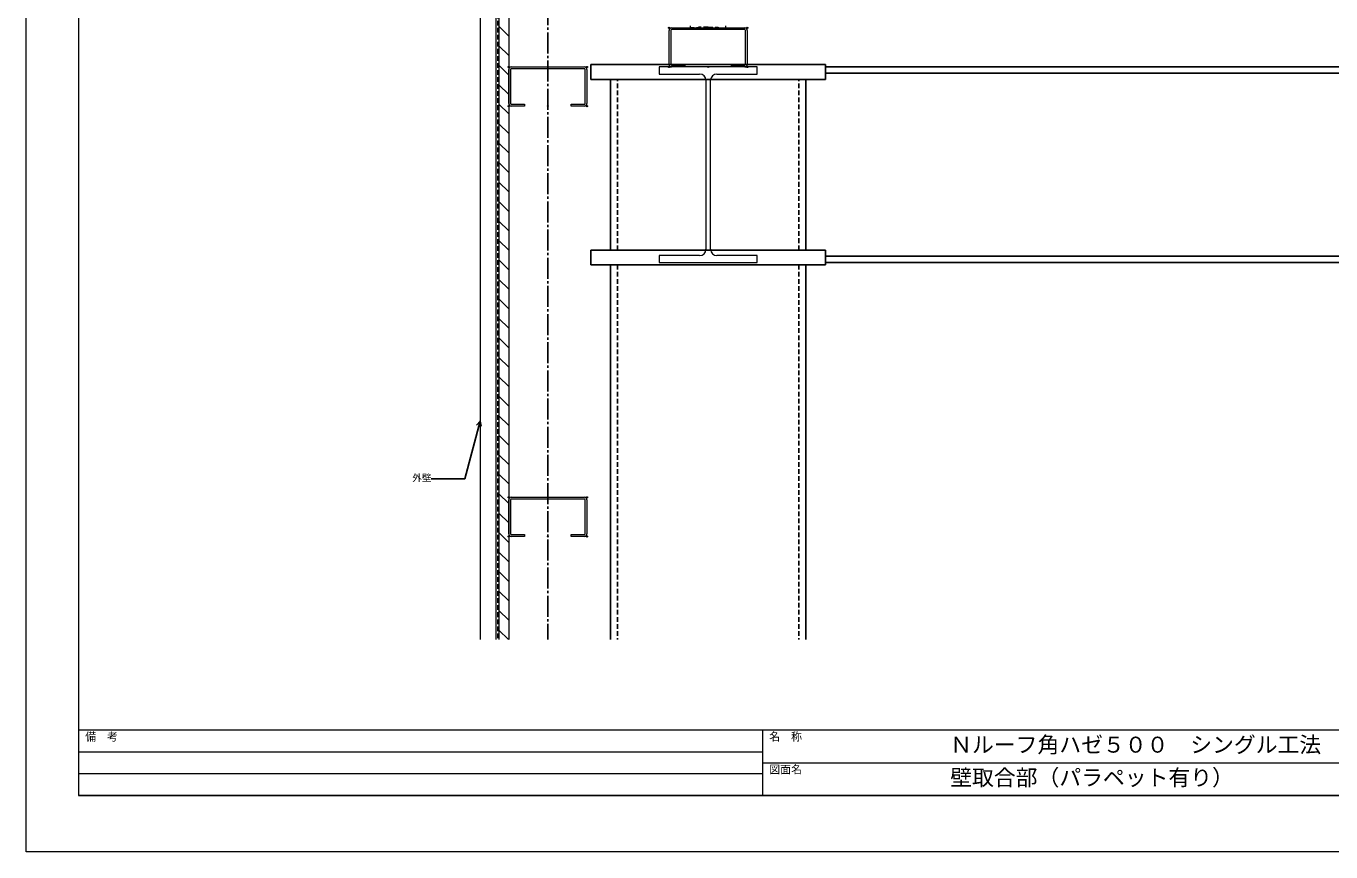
# Model space of a CAD drawing. Units: millimetres at full size, sheet at 1:3; details may follow other scales. Extents: x -1263 to 1258, y -891 to 1036.
# Drawn here: x -1262 to 406, y -891 to 164 of the extents above; entities that cross this region are included whole.
import ezdxf
from ezdxf.enums import TextEntityAlignment as Align

# ---------------------------------------------------------------- set-up
doc = ezdxf.new("R2010")
doc.units = ezdxf.units.MM
doc.header["$LTSCALE"] = 3
doc.header["$PDMODE"] = 32
doc.header["$PDSIZE"] = 1.5
doc.linetypes.add('CHAIN2', pattern=[12, 9, -1, 1, -1])
doc.linetypes.add('DASHED2', pattern=[3, 2, -1])
for name, color, linetype, lineweight in [('0-0_補助1', 4, 'Continuous', 5), ('0-4_寸法線1', 5, 'Continuous', 25), ('0-6_名称1', 5, 'Continuous', 25), ('0-E_外壁1', 6, 'Continuous', 20), ('2-1_裏貼1', 2, 'Continuous', 18), ('2-A_タイトフレーム', 3, 'DASHED2', 9), ('3-9_断熱材1', 4, 'Continuous', 5), ('3-D_防水シート', 3, 'DASHED2', 9), ('4-2_H鋼1', 2, 'Continuous', 18), ('4-3_H鋼2', 12, 'Continuous', 25), ('4-5_C鋼1', 2, 'Continuous', 18), ('5-B_枠2', 4, 'Continuous', 5)]:
    doc.layers.add(name, color=color, linetype=linetype, lineweight=lineweight)
doc.styles.add('Arial', font='')
doc.styles.add('ＭＳ ゴシック', font='')
doc.styles.get('Arial').set_extended_font_data('Arial')
doc.styles.get('ＭＳ ゴシック').set_extended_font_data('MS Gothic')

msp = doc.modelspace()

# ---------------------------------------------------------------- linework, layer by layer
at = {"layer": '0-0_補助1'}
for p, q in [((-1194.647, -735), (1191.647, -735)), ((-320.3, -735), (-320.3, -819)), ((-1194.647, -763), (-320.3, -763)), ((-320.3, -777), (651.647, -777)), ((-1194.647, -791), (-320.3, -791)), ((-1194.647, -819), (1191.647, -819)), ((1191.647, -819), (-1194.647, -819))]:
    msp.add_line(p, q, dxfattribs=at)
msp.add_lwpolyline([(1191.647, 819), (-1194.647, 819), (-1194.647, -819)], dxfattribs=at)
at = {"layer": '0-4_寸法線1', "linetype": 'CHAIN2'}
msp.add_line((-594.647, 732.477), (-594.647, -619.534), dxfattribs=at)
at = {"layer": '0-6_名称1'}
for q in [(-685.598, -345.408), (-679.803, -346.961)]:
    msp.add_line((-681.147, -340.389), q, dxfattribs=at)
msp.add_lwpolyline([(-681.147, -340.389), (-700.867, -413.981), (-743.881, -413.981)], dxfattribs=at)
at = {"layer": '0-E_外壁1'}
for p, q in [((-681.147, 612.211), (-681.147, -619.534)), ((-661.147, 612.211), (-661.147, -619.534))]:
    msp.add_line(p, q, dxfattribs=at)
at = {"layer": '2-1_裏貼1'}
for p, q in [((-644.647, 151.688), (-657.147, 164.188)), ((-644.647, 126.798), (-657.147, 139.298)), ((-644.647, 101.908), (-657.147, 114.408)), ((-644.647, 77.018), (-657.147, 89.518)), ((-644.647, 52.128), (-657.147, 64.628)), ((-644.647, 27.238), (-657.147, 39.738)), ((-644.647, 2.347), (-657.147, 14.847)), ((-644.647, -22.543), (-657.147, -10.043)), ((-644.647, -47.433), (-657.147, -34.933)), ((-644.647, -72.323), (-657.147, -59.823)), ((-644.647, -97.213), (-657.147, -84.713)), ((-644.647, -122.103), (-657.147, -109.603)), ((-644.647, -146.994), (-657.147, -134.494)), ((-644.647, -171.884), (-657.147, -159.384)), ((-644.647, -196.774), (-657.147, -184.274)), ((-644.647, -221.664), (-657.147, -209.164)), ((-644.647, -246.554), (-657.147, -234.054)), ((-644.647, -271.444), (-657.147, -258.944)), ((-644.647, -296.335), (-657.147, -283.835)), ((-644.647, -321.225), (-657.147, -308.725)), ((-644.647, -346.115), (-657.147, -333.615)), ((-644.647, -371.005), (-657.147, -358.505)), ((-644.647, -395.895), (-657.147, -383.395)), ((-644.647, -420.785), (-657.147, -408.285)), ((-644.647, -445.675), (-657.147, -433.175)), ((-644.647, -470.566), (-657.147, -458.066)), ((-644.647, -495.456), (-657.147, -482.956)), ((-644.647, -520.346), (-657.147, -507.846)), ((-644.647, -545.236), (-657.147, -532.736)), ((-644.647, -570.126), (-657.147, -557.626)), ((-644.647, -595.016), (-657.147, -582.516)), ((-645.02, -619.534), (-657.147, -607.407))]:
    msp.add_line(p, q, dxfattribs=at)
at = {"layer": '2-A_タイトフレーム'}
for p, q in [((-412.147, 162.211), (-412.147, 164.711)), ((-389.647, 162.211), (-412.147, 162.211)), ((-389.647, 163.211), (-402.147, 163.211)), ((-389.647, 163.211), (-377.147, 163.211)), ((-389.647, 162.211), (-367.147, 162.211)), ((-367.147, 162.211), (-367.147, 164.711))]:
    msp.add_line(p, q, dxfattribs=at)
for centre, start, end in [((-403.147, 163.211), 270, 0), ((-376.147, 163.211), 180, 270)]:
    msp.add_arc(centre, 1, start, end, dxfattribs=at)
msp.add_point((-389.647, 162.211), dxfattribs=at)
at = {"layer": '3-9_断熱材1'}
for p, q in [((-657.147, 612.211), (-657.147, -619.534)), ((-644.647, 612.211), (-644.647, -619.534))]:
    msp.add_line(p, q, dxfattribs=at)
at = {"layer": '3-D_防水シート'}
msp.add_line((-659.147, 612.211), (-659.147, -619.534), dxfattribs=at)
at = {"layer": '4-2_H鋼1'}
for p, q in [((-392.647, 95.211), (-392.647, -120.789)), ((-386.647, -120.789), (-386.647, 95.211))]:
    msp.add_line(p, q, dxfattribs=at)
for points in [[(-378.647, 103.211), (-327.147, 103.211), (-327.147, 112.211), (-452.147, 112.211), (-452.147, 103.211), (-400.647, 103.211)], [(-452.147, -137.789), (-327.147, -137.789), (-327.147, -128.789), (-378.647, -128.789)], [(-400.647, -128.789), (-452.147, -128.789), (-452.147, -137.789)]]:
    msp.add_lwpolyline(points, dxfattribs=at)
for centre, start, end in [((-400.647, 95.211), 0, 90), ((-378.647, 95.211), 90, 180), ((-400.647, -120.789), 270, 0), ((-378.647, -120.789), 180, 270)]:
    msp.add_arc(centre, 8, start, end, dxfattribs=at)
at = {"layer": '4-3_H鋼2'}
for p, q in [((-539.647, 115.211), (-239.647, 115.211)), ((-539.647, 96.211), (-539.647, 115.211)), ((-239.647, 96.211), (-239.647, 115.211)), ((965.353, 112.211), (-239.647, 112.211)), ((965.353, 104.211), (-239.647, 104.211)), ((-539.647, 96.211), (-239.647, 96.211)), ((-514.647, -121.789), (-514.647, 96.211)), ((-264.647, -121.789), (-264.647, 96.211)), ((-539.647, -121.789), (-239.647, -121.789)), ((-539.647, -121.789), (-539.647, -140.789)), ((-239.647, -121.789), (-239.647, -140.789)), ((965.353, -129.789), (-239.647, -129.789)), ((-539.647, -140.789), (-239.647, -140.789)), ((-514.647, -140.789), (-514.647, -619.534)), ((-264.647, -140.789), (-264.647, -619.534)), ((965.353, -137.789), (-239.647, -137.789))]:
    msp.add_line(p, q, dxfattribs=at)
at = {"layer": '4-3_H鋼2', "linetype": 'DASHED2'}
for p, q in [((-505.647, -121.789), (-505.647, 96.211)), ((-273.647, -121.789), (-273.647, 96.211)), ((-505.647, -140.789), (-505.647, -619.534)), ((-273.647, -140.789), (-273.647, -619.534))]:
    msp.add_line(p, q, dxfattribs=at)
at = {"layer": '4-5_C鋼1'}
for p, q in [((-439.647, 115.511), (-439.647, 158.911)), ((-437.347, 158.911), (-437.347, 115.511)), ((-436.347, 162.211), (-342.947, 162.211)), ((-342.947, 159.911), (-436.347, 159.911)), ((-341.947, 115.511), (-341.947, 158.911)), ((-339.647, 158.911), (-339.647, 115.511)), ((-644.647, 65.511), (-644.647, 108.911)), ((-642.347, 108.911), (-642.347, 65.511)), ((-641.347, 112.211), (-547.947, 112.211)), ((-547.947, 109.911), (-641.347, 109.911)), ((-546.947, 65.511), (-546.947, 108.911)), ((-544.647, 108.911), (-544.647, 65.511)), ((-342.947, 112.211), (-359.647, 112.211)), ((-547.947, 62.211), (-564.647, 62.211)), ((-644.647, -484.489), (-644.647, -441.089)), ((-642.347, -441.089), (-642.347, -484.489)), ((-641.347, -437.789), (-547.947, -437.789)), ((-547.947, -440.089), (-641.347, -440.089)), ((-546.947, -484.489), (-546.947, -441.089)), ((-544.647, -441.089), (-544.647, -484.489)), ((-547.947, -487.789), (-564.647, -487.789))]:
    msp.add_line(p, q, dxfattribs=at)
for points in [[(-436.347, 114.511), (-419.647, 114.511), (-419.647, 112.211), (-436.347, 112.211)], [(-359.647, 112.211), (-359.647, 114.511), (-342.947, 114.511)], [(-641.347, 64.511), (-624.647, 64.511), (-624.647, 62.211), (-641.347, 62.211)], [(-564.647, 62.211), (-564.647, 64.511), (-547.947, 64.511)], [(-641.347, -485.489), (-624.647, -485.489), (-624.647, -487.789), (-641.347, -487.789)], [(-564.647, -487.789), (-564.647, -485.489), (-547.947, -485.489)]]:
    msp.add_lwpolyline(points, dxfattribs=at)
for centre, radius, start, end in [((-436.347, 158.911), 3.3, 90, 180), ((-436.347, 158.911), 1, 90, 180), ((-342.947, 158.911), 3.3, 0.00004, 90), ((-342.947, 158.911), 1, 0, 90), ((-641.347, 108.911), 3.3, 90, 180), ((-641.347, 108.911), 1, 90, 180), ((-547.947, 108.911), 3.3, 0.00004, 90), ((-547.947, 108.911), 1, 0, 90), ((-436.347, 115.511), 3.3, 179.99996, 270), ((-436.347, 115.511), 1, 180, 270), ((-342.947, 115.511), 1, 270, 0), ((-342.947, 115.511), 3.3, 270, 0.00004), ((-641.347, 65.511), 3.3, 179.99996, 270), ((-641.347, 65.511), 1, 180, 270), ((-547.947, 65.511), 1, 270, 0), ((-547.947, 65.511), 3.3, 270, 0.00004), ((-641.347, -441.089), 3.3, 90, 180), ((-641.347, -441.089), 1, 90, 180), ((-547.947, -441.089), 3.3, 0.00004, 90), ((-547.947, -441.089), 1, 0, 90), ((-641.347, -484.489), 3.3, 179.99996, 270), ((-641.347, -484.489), 1, 180, 270), ((-547.947, -484.489), 1, 270, 0), ((-547.947, -484.489), 3.3, 270, 0.00004)]:
    msp.add_arc(centre, radius, start, end, dxfattribs=at)
for p in [(-439.647, 162.211), (-339.647, 162.211), (-644.647, 112.211), (-544.647, 112.211), (-439.647, 112.211), (-389.647, 112.211), (-339.647, 112.211), (-644.647, 62.211), (-594.647, 62.211), (-544.647, 62.211), (-644.647, -437.789), (-544.647, -437.789), (-644.647, -487.789), (-594.647, -487.789), (-544.647, -487.789)]:
    msp.add_point(p, dxfattribs=at)
at = {"layer": '5-B_枠2'}
msp.add_lwpolyline([(-1261.5, 891), (1258.5, 891), (1258.5, -891), (-1261.5, -891)], close=True, dxfattribs=at)

# ---------------------------------------------------------------- texts
at = {"layer": '0-0_補助1', "style": 'Arial'}
for s, height, p in [('備\u3000考', 10.23, (-1185.974, -751.913)), ('名\u3000称', 10.23, (-311.626, -751.913)), ('Ｎルーフ角ハゼ５００\u3000シングル工法', 20.45, (-80.326, -770.295)), ('図面名', 10.23, (-311.626, -793.913)), ('壁取合部（パラペット有り）', 20.45, (-80.326, -812.295))]:
    msp.add_text(s, height=height, dxfattribs=at).set_placement(p, align=Align.BOTTOM_LEFT)
at = {"layer": '0-6_名称1', "style": 'ＭＳ ゴシック'}
msp.add_text('外壁', height=8.798, dxfattribs=at).set_placement((-767.881, -419.981), align=Align.BOTTOM_LEFT)

doc.saveas('drawing.dxf')
